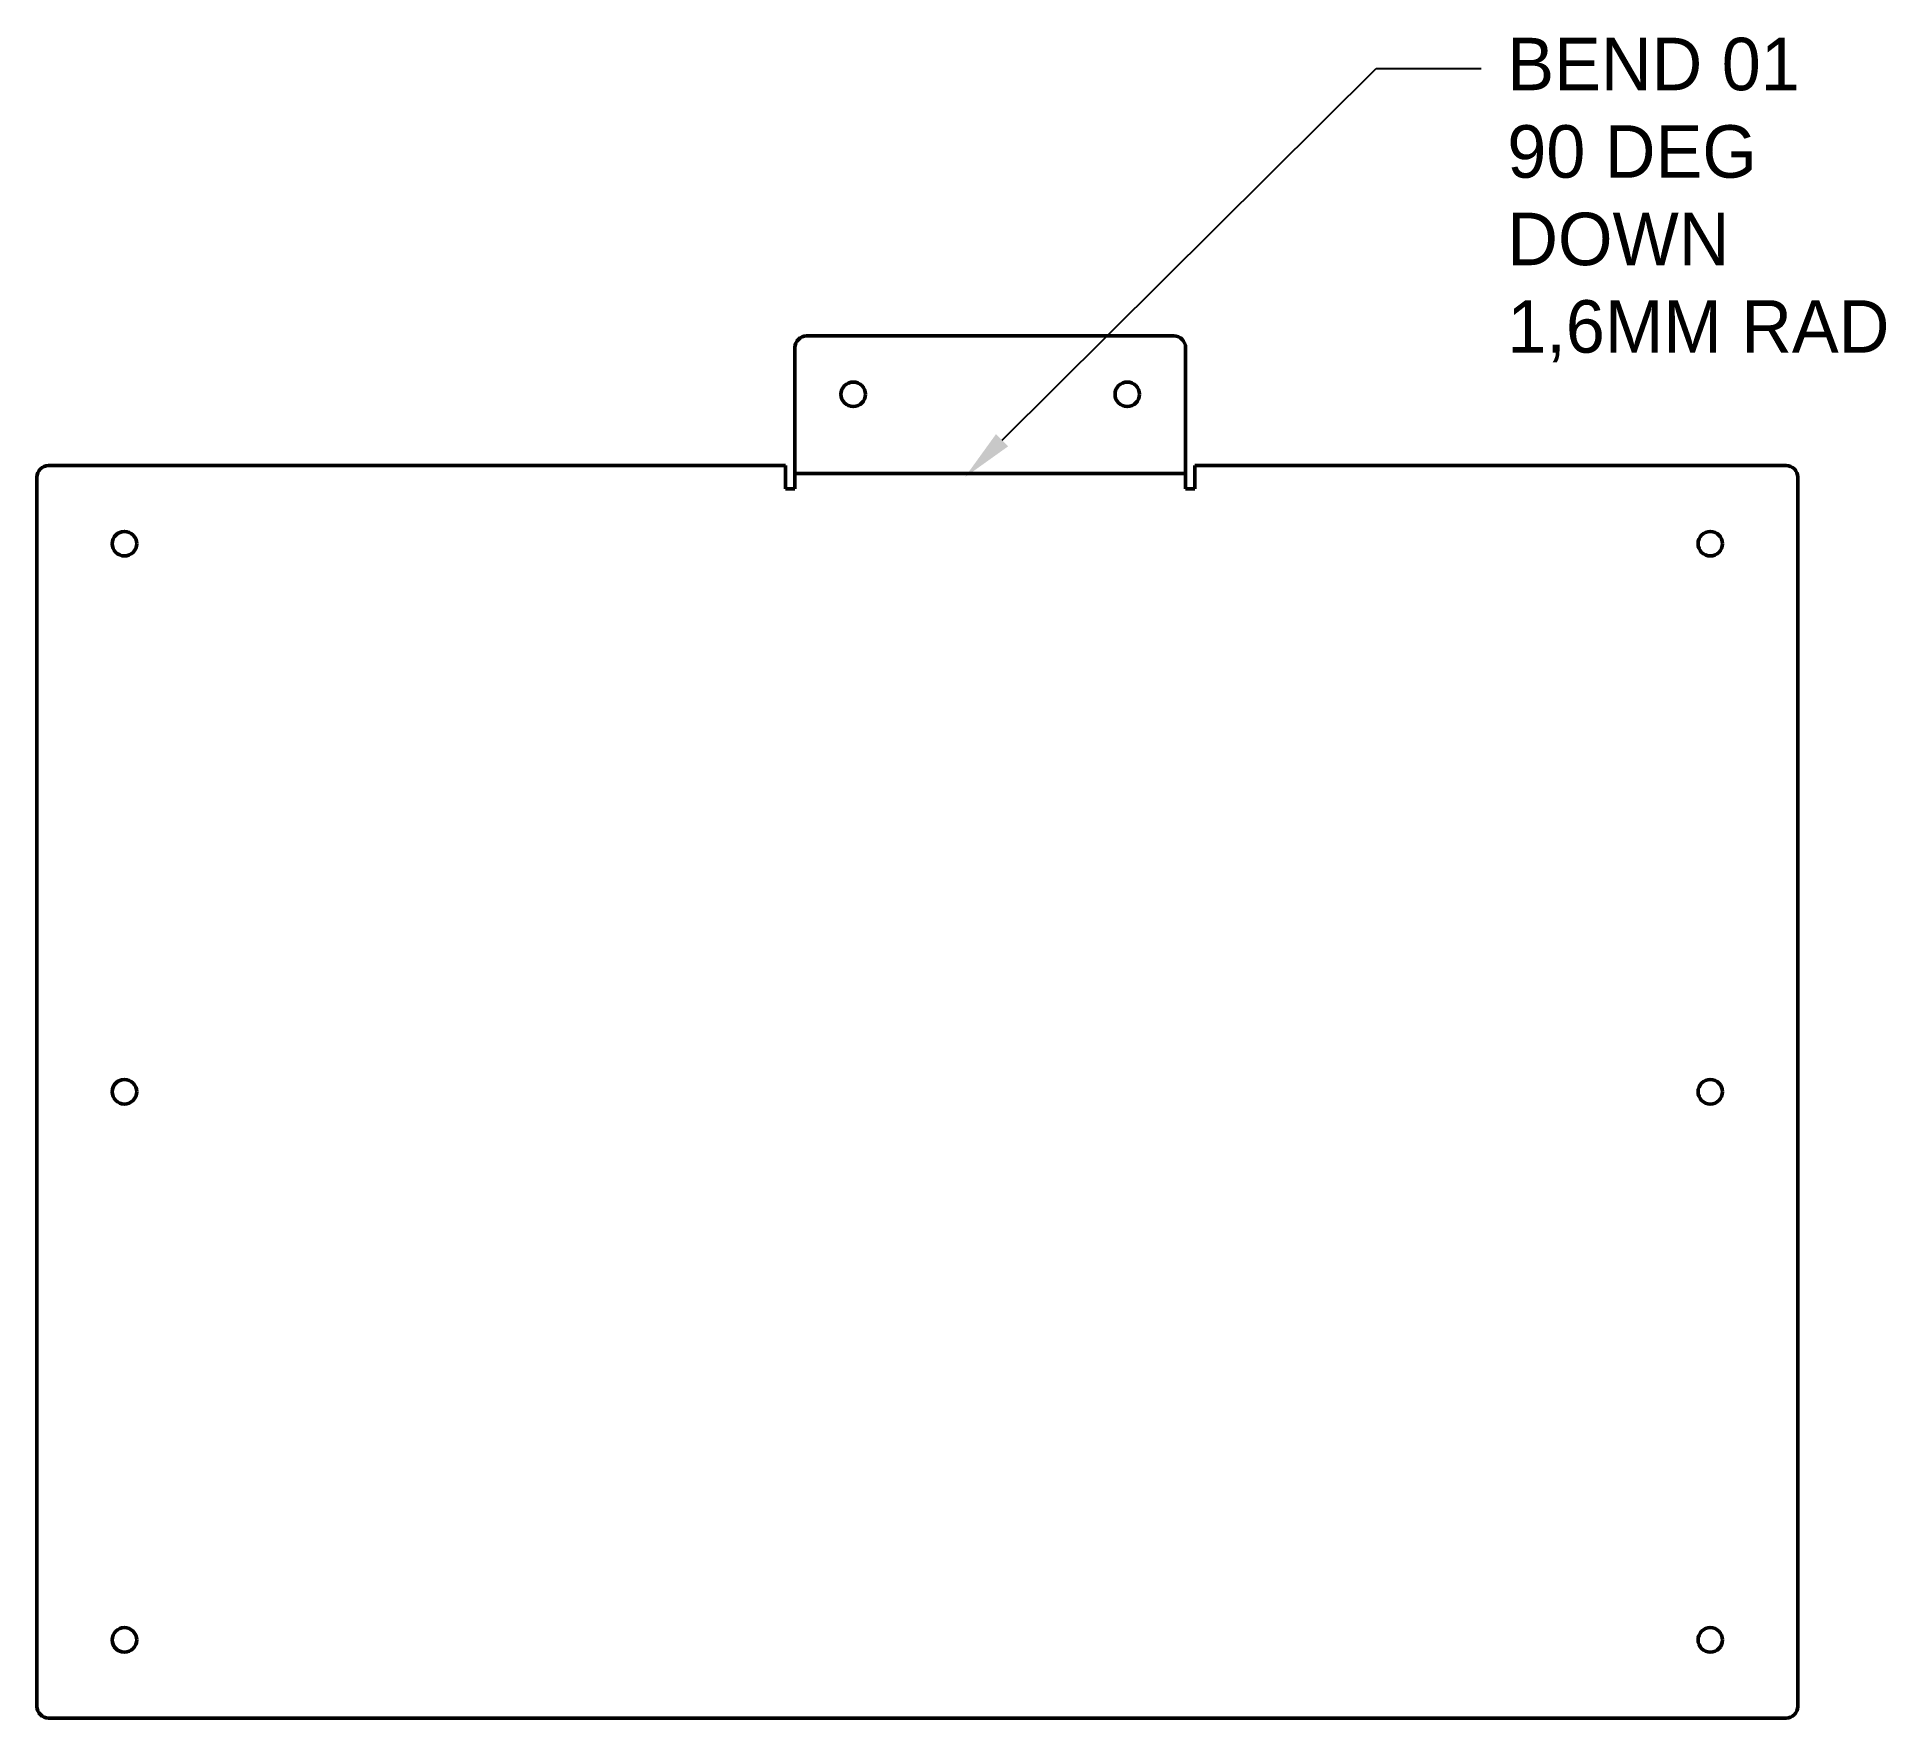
# Model space of a CAD drawing. Header units: millimetres. Extents: x -130 to 187, y -215 to 73.
import ezdxf
from ezdxf import colors
from ezdxf.entities.mleader import LeaderData, LeaderLine
from ezdxf.math import Vec2, Vec3

# ---------------------------------------------------------------- set-up
doc = ezdxf.new("R2010")
doc.units = ezdxf.units.MM
for name, color, linetype, lineweight in [('IV_BEND_DOWN', 7, 'Continuous', 50), ('IV_INTERIOR_PROFILES', 7, 'Continuous', 50), ('IV_OUTER_PROFILE', 7, 'Continuous', 50)]:
    doc.layers.add(name, color=color, linetype=linetype, lineweight=lineweight)

msp = doc.modelspace()

# ---------------------------------------------------------------- linework, layer by layer
at = {"layer": 'IV_BEND_DOWN'}
msp.add_line((67, -1.81), (0, -1.81), dxfattribs=at)
at = {"layer": 'IV_INTERIOR_PROFILES'}
for centre in [(10, 11.8), (57, 11.8), (-115, -13.82), (157, -13.82), (-115, -107.82), (157, -107.82), (-115, -201.82), (157, -201.82)]:
    msp.add_circle(centre, 2.1, dxfattribs=at)
at = {"layer": 'IV_OUTER_PROFILE'}
for p, q in [((0, -4.42), (0, 19.8)), ((65, 21.8), (2, 21.8)), ((67, -4.42), (67, 19.8)), ((-130, -2.42), (-130, -213.22)), ((-1.6, -0.42), (-128, -0.42)), ((-1.6, -4.42), (-1.6, -0.42)), ((170, -0.42), (68.6, -0.42)), ((68.6, -0.42), (68.6, -4.42)), ((172, -213.22), (172, -2.42)), ((0, -4.42), (-1.6, -4.42)), ((68.6, -4.42), (67, -4.42)), ((-128, -215.22), (170, -215.22))]:
    msp.add_line(p, q, dxfattribs=at)
for centre, start, end in [((2, 19.8), 90, 180), ((65, 19.8), 0, 90), ((-128, -2.42), 90, 180), ((170, -2.42), 360, 90), ((-128, -213.22), 180, 270), ((170, -213.22), 270, 0)]:
    msp.add_arc(centre, 2, start, end, dxfattribs=at)

# ---------------------------------------------------------------- leaders
ml = msp.add_multileader_mtext('Standard')
ml.set_content('BEND 01\\P90 DEG\\PDOWN \\P1,6MM RAD', color=256)
ml.set_leader_properties()
ml.build(insert=Vec2(0, 0))
ml.multileader.update_dxf_attribs({"text_right_attachment_type": 6, "dogleg_length": 0.36, "arrow_head_size": 9, "scale": 50})
ctx = ml.context
ctx.base_point, ctx.scale, ctx.char_height, ctx.arrow_head_size, ctx.landing_gap_size, ctx.plane_origin = Vec3(117.68, 67.7), 50, 9, 9, 4.5, Vec3(260.32, 55.06)
ctx.right_attachment = 6
notes = []
notes.append((ctx, [(0, (1, 1, 0), (99.68, 67.7), (1, 0), 18, [(0, [(29.15, -2.42)], 0, [])])]))
ctx.mtext.insert, ctx.mtext.flow_direction = Vec3(122.18, 72.95), 5
for ctx, leaders in notes:
    for number, flags, end, landing, length, lines in leaders:
        leader = LeaderData()
        leader.index, (leader.has_last_leader_line, leader.has_dogleg_vector, leader.attachment_direction) = number, flags
        leader.last_leader_point, leader.dogleg_vector, leader.dogleg_length = Vec3(end), Vec3(landing), length
        for number, points, colour, breaks in lines:
            line = LeaderLine()
            line.index, line.vertices, line.color, line.breaks = number, Vec3.list(points), colors.encode_raw_color(colour), breaks
            leader.lines.append(line)
        ctx.leaders.append(leader)

doc.saveas('drawing.dxf')
